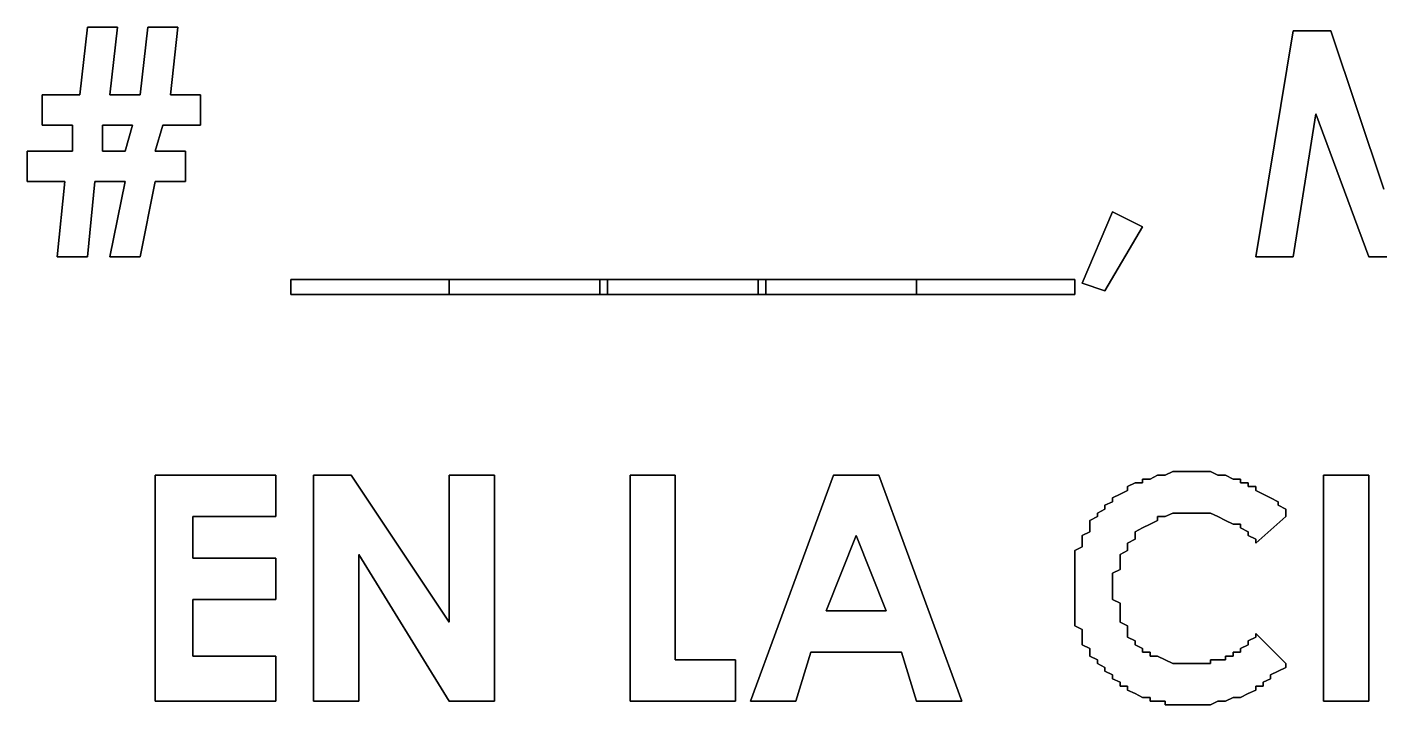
# Model space of a CAD drawing. Header units: metres. Extents: x 2.9 to 42.8, y 1.7 to 28.7.
# Drawn here: x 39.793 to 40.427, y 4.099 to 4.417 of the extents above; entities that cross this region are included whole.
import ezdxf

# ---------------------------------------------------------------- set-up
doc = ezdxf.new("R2010")
doc.units = ezdxf.units.M
doc.layers.add('NEGRO', color=7, linetype='Continuous')

msp = doc.modelspace()

# ---------------------------------------------------------------- linework, layer by layer
at = {"layer": 'NEGRO', "lineweight": -3}
for points in [[(39.8216, 4.4168), (39.818, 4.385), (39.8216, 4.4168)], [(39.8357, 4.4168), (39.8216, 4.4168), (39.8357, 4.4168)], [(39.8321, 4.385), (39.8357, 4.4168), (39.8321, 4.385)], [(39.8498, 4.4168), (39.8462, 4.385), (39.8498, 4.4168)], [(39.8639, 4.4168), (39.8498, 4.4168), (39.8639, 4.4168)], [(39.8604, 4.385), (39.8639, 4.4168), (39.8604, 4.385)], [(40.386, 4.415), (40.3684, 4.3092), (40.386, 4.415)], [(40.4036, 4.415), (40.386, 4.415), (40.4036, 4.415)], [(40.4283, 4.3409), (40.4036, 4.415), (40.4283, 4.3409)], [(39.818, 4.385), (39.8004, 4.385), (39.818, 4.385)], [(39.8004, 4.385), (39.8004, 4.3709), (39.8004, 4.385)], [(39.8462, 4.385), (39.8321, 4.385), (39.8462, 4.385)], [(39.8745, 4.385), (39.8604, 4.385), (39.8745, 4.385)], [(39.8745, 4.3709), (39.8745, 4.385), (39.8745, 4.3709)], [(40.386, 4.3092), (40.3966, 4.3762), (40.386, 4.3092)], [(40.3966, 4.3762), (40.4213, 4.3092), (40.3966, 4.3762)], [(39.8004, 4.3709), (39.8145, 4.3709), (39.8004, 4.3709)], [(39.8145, 4.3709), (39.8145, 4.3586), (39.8145, 4.3709)], [(39.8286, 4.3586), (39.8286, 4.3709), (39.8286, 4.3586)], [(39.8286, 4.3709), (39.8427, 4.3709), (39.8286, 4.3709)], [(39.8427, 4.3709), (39.8392, 4.3586), (39.8427, 4.3709)], [(39.8533, 4.3586), (39.8568, 4.3709), (39.8533, 4.3586)], [(39.8568, 4.3709), (39.8745, 4.3709), (39.8568, 4.3709)], [(39.8145, 4.3586), (39.7933, 4.3586), (39.8145, 4.3586)], [(39.7933, 4.3586), (39.7933, 4.3445), (39.7933, 4.3586)], [(39.8392, 4.3586), (39.8286, 4.3586), (39.8392, 4.3586)], [(39.8674, 4.3586), (39.8533, 4.3586), (39.8674, 4.3586)], [(39.8674, 4.3445), (39.8674, 4.3586), (39.8674, 4.3445)], [(39.7933, 4.3445), (39.811, 4.3445), (39.7933, 4.3445)], [(39.811, 4.3445), (39.8074, 4.3092), (39.811, 4.3445)], [(39.8216, 4.3092), (39.8251, 4.3445), (39.8216, 4.3092)], [(39.8251, 4.3445), (39.8392, 4.3445), (39.8251, 4.3445)], [(39.8392, 4.3445), (39.8321, 4.3092), (39.8392, 4.3445)], [(39.8462, 4.3092), (39.8533, 4.3445), (39.8462, 4.3092)], [(39.8533, 4.3445), (39.8674, 4.3445), (39.8533, 4.3445)], [(40.3013, 4.3303), (40.2872, 4.2968), (40.3013, 4.3303)], [(40.3154, 4.3233), (40.3013, 4.3303), (40.3154, 4.3233)], [(40.2978, 4.2933), (40.3154, 4.3233), (40.2978, 4.2933)], [(39.8074, 4.3092), (39.8216, 4.3092), (39.8074, 4.3092)], [(39.8321, 4.3092), (39.8462, 4.3092), (39.8321, 4.3092)], [(40.3684, 4.3092), (40.386, 4.3092), (40.3684, 4.3092)], [(40.4213, 4.3092), (40.4389, 4.3092), (40.4213, 4.3092)], [(39.9168, 4.2986), (39.9168, 4.2915), (39.9168, 4.2986)], [(39.9909, 4.2986), (39.9168, 4.2986), (39.9909, 4.2986)], [(39.9909, 4.2986), (39.9909, 4.2915), (39.9909, 4.2986)], [(40.065, 4.2986), (39.9909, 4.2986), (40.065, 4.2986)], [(39.9909, 4.2915), (39.9909, 4.2986), (39.9909, 4.2915)], [(40.0614, 4.2986), (40.0614, 4.2915), (40.0614, 4.2986)], [(40.1391, 4.2986), (40.0614, 4.2986), (40.1391, 4.2986)], [(40.065, 4.2915), (40.065, 4.2986), (40.065, 4.2915)], [(40.1355, 4.2986), (40.1355, 4.2915), (40.1355, 4.2986)], [(40.2096, 4.2986), (40.1355, 4.2986), (40.2096, 4.2986)], [(40.1391, 4.2915), (40.1391, 4.2986), (40.1391, 4.2915)], [(40.2096, 4.2986), (40.2096, 4.2915), (40.2096, 4.2986)], [(40.2837, 4.2986), (40.2096, 4.2986), (40.2837, 4.2986)], [(40.2096, 4.2915), (40.2096, 4.2986), (40.2096, 4.2915)], [(40.2837, 4.2915), (40.2837, 4.2986), (40.2837, 4.2915)], [(40.2872, 4.2968), (40.2978, 4.2933), (40.2872, 4.2968)], [(39.9168, 4.2915), (39.9909, 4.2915), (39.9168, 4.2915)], [(39.9909, 4.2915), (40.065, 4.2915), (39.9909, 4.2915)], [(40.0614, 4.2915), (40.1391, 4.2915), (40.0614, 4.2915)], [(40.1355, 4.2915), (40.2096, 4.2915), (40.1355, 4.2915)], [(40.2096, 4.2915), (40.2837, 4.2915), (40.2096, 4.2915)], [(39.8533, 4.2069), (39.8533, 4.101), (39.8533, 4.2069)], [(39.9098, 4.2069), (39.8533, 4.2069), (39.9098, 4.2069)], [(39.9098, 4.1875), (39.9098, 4.2069), (39.9098, 4.1875)], [(39.9274, 4.2069), (39.9274, 4.101), (39.9274, 4.2069)], [(39.945, 4.2069), (39.9274, 4.2069), (39.945, 4.2069)], [(39.9909, 4.1381), (39.945, 4.2069), (39.9909, 4.1381)], [(40.0121, 4.2069), (39.9909, 4.2069), (40.0121, 4.2069)], [(39.9909, 4.2069), (39.9909, 4.1381), (39.9909, 4.2069)], [(40.0121, 4.101), (40.0121, 4.2069), (40.0121, 4.101)], [(40.0756, 4.2069), (40.0756, 4.101), (40.0756, 4.2069)], [(40.0967, 4.2069), (40.0756, 4.2069), (40.0967, 4.2069)], [(40.0967, 4.1204), (40.0967, 4.2069), (40.0967, 4.1204)], [(40.1708, 4.2069), (40.132, 4.101), (40.1708, 4.2069)], [(40.192, 4.2069), (40.1708, 4.2069), (40.192, 4.2069)], [(40.2308, 4.101), (40.192, 4.2069), (40.2308, 4.101)], [(40.319, 4.2051), (40.3154, 4.2051), (40.319, 4.2051)], [(40.3154, 4.2051), (40.3154, 4.2033), (40.3154, 4.2051)], [(40.3225, 4.2069), (40.319, 4.2051), (40.3225, 4.2069)], [(40.326, 4.2069), (40.3225, 4.2069), (40.326, 4.2069)], [(40.3296, 4.2086), (40.326, 4.2069), (40.3296, 4.2086)], [(40.3331, 4.2086), (40.3296, 4.2086), (40.3331, 4.2086)], [(40.3366, 4.2086), (40.3331, 4.2086), (40.3366, 4.2086)], [(40.3401, 4.2086), (40.3366, 4.2086), (40.3401, 4.2086)], [(40.3437, 4.2086), (40.3401, 4.2086), (40.3437, 4.2086)], [(40.3472, 4.2086), (40.3437, 4.2086), (40.3472, 4.2086)], [(40.3507, 4.2069), (40.3472, 4.2086), (40.3507, 4.2069)], [(40.3543, 4.2069), (40.3507, 4.2069), (40.3543, 4.2069)], [(40.3578, 4.2051), (40.3543, 4.2069), (40.3578, 4.2051)], [(40.3613, 4.2051), (40.3578, 4.2051), (40.3613, 4.2051)], [(40.3613, 4.2033), (40.3613, 4.2051), (40.3613, 4.2033)], [(40.4001, 4.2069), (40.4001, 4.101), (40.4001, 4.2069)], [(40.4213, 4.2069), (40.4001, 4.2069), (40.4213, 4.2069)], [(40.4213, 4.101), (40.4213, 4.2069), (40.4213, 4.101)], [(40.3084, 4.1998), (40.3049, 4.1981), (40.3084, 4.1998)], [(40.3119, 4.2033), (40.3084, 4.2016), (40.3119, 4.2033)], [(40.3084, 4.2016), (40.3084, 4.1998), (40.3084, 4.2016)], [(40.3154, 4.2033), (40.3119, 4.2033), (40.3154, 4.2033)], [(40.3648, 4.2033), (40.3613, 4.2033), (40.3648, 4.2033)], [(40.3648, 4.2016), (40.3648, 4.2033), (40.3648, 4.2016)], [(40.3684, 4.2016), (40.3648, 4.2016), (40.3684, 4.2016)], [(40.3684, 4.1998), (40.3684, 4.2016), (40.3684, 4.1998)], [(40.3719, 4.1981), (40.3684, 4.1998), (40.3719, 4.1981)], [(40.3013, 4.1945), (40.2978, 4.1928), (40.3013, 4.1945)], [(40.2978, 4.1928), (40.2978, 4.191), (40.2978, 4.1928)], [(40.3049, 4.1981), (40.3013, 4.1963), (40.3049, 4.1981)], [(40.3013, 4.1963), (40.3013, 4.1945), (40.3013, 4.1963)], [(40.3754, 4.1963), (40.3719, 4.1981), (40.3754, 4.1963)], [(40.3789, 4.1945), (40.3754, 4.1963), (40.3789, 4.1945)], [(40.3789, 4.1928), (40.3789, 4.1945), (40.3789, 4.1928)], [(40.3825, 4.191), (40.3789, 4.1928), (40.3825, 4.191)], [(39.8709, 4.1681), (39.8709, 4.1875), (39.8709, 4.1681)], [(39.8709, 4.1875), (39.9098, 4.1875), (39.8709, 4.1875)], [(40.2943, 4.1875), (40.2907, 4.1857), (40.2943, 4.1875)], [(40.2978, 4.191), (40.2943, 4.1892), (40.2978, 4.191)], [(40.2943, 4.1892), (40.2943, 4.1875), (40.2943, 4.1892)], [(40.3225, 4.1857), (40.3225, 4.1875), (40.3225, 4.1857)], [(40.3225, 4.1875), (40.326, 4.1875), (40.3225, 4.1875)], [(40.326, 4.1875), (40.3296, 4.1892), (40.326, 4.1875)], [(40.3296, 4.1892), (40.3331, 4.1892), (40.3296, 4.1892)], [(40.3331, 4.1892), (40.3366, 4.1892), (40.3331, 4.1892)], [(40.3366, 4.1892), (40.3401, 4.1892), (40.3366, 4.1892)], [(40.3401, 4.1892), (40.3437, 4.1892), (40.3401, 4.1892)], [(40.3437, 4.1892), (40.3472, 4.1892), (40.3437, 4.1892)], [(40.3472, 4.1892), (40.3507, 4.1875), (40.3472, 4.1892)], [(40.3507, 4.1875), (40.3543, 4.1857), (40.3507, 4.1875)], [(40.3684, 4.1751), (40.3825, 4.1875), (40.3684, 4.1751)], [(40.3825, 4.1892), (40.3825, 4.191), (40.3825, 4.1892)], [(40.3825, 4.1875), (40.3825, 4.1892), (40.3825, 4.1875)], [(40.2907, 4.1804), (40.2872, 4.1787), (40.2907, 4.1804)], [(40.2907, 4.1857), (40.2907, 4.1839), (40.2907, 4.1857)], [(40.2907, 4.1839), (40.2907, 4.1822), (40.2907, 4.1839)], [(40.2907, 4.1822), (40.2907, 4.1804), (40.2907, 4.1822)], [(40.3119, 4.1804), (40.3154, 4.1822), (40.3119, 4.1804)], [(40.3119, 4.1787), (40.3119, 4.1804), (40.3119, 4.1787)], [(40.3154, 4.1822), (40.319, 4.1839), (40.3154, 4.1822)], [(40.319, 4.1839), (40.3225, 4.1857), (40.319, 4.1839)], [(40.3543, 4.1857), (40.3578, 4.1839), (40.3543, 4.1857)], [(40.3578, 4.1839), (40.3613, 4.1839), (40.3578, 4.1839)], [(40.3613, 4.1839), (40.3613, 4.1822), (40.3613, 4.1839)], [(40.3613, 4.1822), (40.3648, 4.1804), (40.3613, 4.1822)], [(40.3648, 4.1804), (40.3648, 4.1787), (40.3648, 4.1804)], [(40.1673, 4.1434), (40.1814, 4.1787), (40.1673, 4.1434)], [(40.1814, 4.1787), (40.1955, 4.1434), (40.1814, 4.1787)], [(40.2872, 4.1734), (40.2837, 4.1716), (40.2872, 4.1734)], [(40.2872, 4.1787), (40.2872, 4.1769), (40.2872, 4.1787)], [(40.2872, 4.1769), (40.2872, 4.1734), (40.2872, 4.1769)], [(40.3084, 4.1751), (40.3119, 4.1769), (40.3084, 4.1751)], [(40.3084, 4.1734), (40.3084, 4.1751), (40.3084, 4.1734)], [(40.3084, 4.1716), (40.3084, 4.1734), (40.3084, 4.1716)], [(40.3119, 4.1769), (40.3119, 4.1787), (40.3119, 4.1769)], [(40.3648, 4.1787), (40.3684, 4.1769), (40.3648, 4.1787)], [(40.3684, 4.1769), (40.3684, 4.1751), (40.3684, 4.1769)], [(39.9098, 4.1681), (39.8709, 4.1681), (39.9098, 4.1681)], [(39.9098, 4.1487), (39.9098, 4.1681), (39.9098, 4.1487)], [(39.9486, 4.101), (39.9486, 4.1698), (39.9486, 4.101)], [(39.9486, 4.1698), (39.9909, 4.101), (39.9486, 4.1698)], [(40.2837, 4.1716), (40.2837, 4.1698), (40.2837, 4.1716)], [(40.2837, 4.1698), (40.2837, 4.1663), (40.2837, 4.1698)], [(40.3049, 4.1698), (40.3084, 4.1716), (40.3049, 4.1698)], [(40.3049, 4.1681), (40.3049, 4.1698), (40.3049, 4.1681)], [(40.3049, 4.1645), (40.3049, 4.1681), (40.3049, 4.1645)], [(40.2837, 4.1663), (40.2837, 4.1645), (40.2837, 4.1663)], [(40.2837, 4.1645), (40.2837, 4.1628), (40.2837, 4.1645)], [(40.2837, 4.1628), (40.2837, 4.1593), (40.2837, 4.1628)], [(40.3013, 4.161), (40.3049, 4.1628), (40.3013, 4.161)], [(40.3013, 4.1575), (40.3013, 4.161), (40.3013, 4.1575)], [(40.3049, 4.1628), (40.3049, 4.1645), (40.3049, 4.1628)], [(40.2837, 4.1593), (40.2837, 4.1575), (40.2837, 4.1593)], [(40.2837, 4.1575), (40.2837, 4.154), (40.2837, 4.1575)], [(40.3013, 4.1557), (40.3013, 4.1575), (40.3013, 4.1557)], [(40.3013, 4.154), (40.3013, 4.1557), (40.3013, 4.154)], [(39.8709, 4.1222), (39.8709, 4.1487), (39.8709, 4.1222)], [(39.8709, 4.1487), (39.9098, 4.1487), (39.8709, 4.1487)], [(40.2837, 4.154), (40.2837, 4.1522), (40.2837, 4.154)], [(40.2837, 4.1522), (40.2837, 4.1504), (40.2837, 4.1522)], [(40.2837, 4.1504), (40.2837, 4.1469), (40.2837, 4.1504)], [(40.3013, 4.1522), (40.3013, 4.154), (40.3013, 4.1522)], [(40.3013, 4.1487), (40.3013, 4.1522), (40.3013, 4.1487)], [(40.3049, 4.1469), (40.3013, 4.1487), (40.3049, 4.1469)], [(40.1955, 4.1434), (40.1673, 4.1434), (40.1955, 4.1434)], [(40.2837, 4.1469), (40.2837, 4.1451), (40.2837, 4.1469)], [(40.2837, 4.1451), (40.2837, 4.1416), (40.2837, 4.1451)], [(40.2837, 4.1416), (40.2837, 4.1398), (40.2837, 4.1416)], [(40.3049, 4.1434), (40.3049, 4.1469), (40.3049, 4.1434)], [(40.3049, 4.1416), (40.3049, 4.1434), (40.3049, 4.1416)], [(40.3049, 4.1398), (40.3049, 4.1416), (40.3049, 4.1398)], [(40.2837, 4.1398), (40.2837, 4.1363), (40.2837, 4.1398)], [(40.2837, 4.1363), (40.2872, 4.1346), (40.2837, 4.1363)], [(40.3049, 4.1381), (40.3049, 4.1398), (40.3049, 4.1381)], [(40.3084, 4.1363), (40.3049, 4.1381), (40.3084, 4.1363)], [(40.3084, 4.1328), (40.3084, 4.1363), (40.3084, 4.1328)], [(40.2872, 4.1346), (40.2872, 4.1328), (40.2872, 4.1346)], [(40.2872, 4.1328), (40.2872, 4.131), (40.2872, 4.1328)], [(40.2872, 4.131), (40.2872, 4.1275), (40.2872, 4.131)], [(40.3084, 4.131), (40.3084, 4.1328), (40.3084, 4.131)], [(40.3119, 4.1293), (40.3084, 4.131), (40.3119, 4.1293)], [(40.3119, 4.1275), (40.3119, 4.1293), (40.3119, 4.1275)], [(40.3684, 4.131), (40.3648, 4.1293), (40.3684, 4.131)], [(40.3648, 4.1293), (40.3648, 4.1275), (40.3648, 4.1293)], [(40.3825, 4.1187), (40.3684, 4.1328), (40.3825, 4.1187)], [(40.3684, 4.1328), (40.3684, 4.131), (40.3684, 4.1328)], [(40.1532, 4.101), (40.1602, 4.124), (40.1532, 4.101)], [(40.1602, 4.124), (40.2026, 4.124), (40.1602, 4.124)], [(40.2026, 4.124), (40.2096, 4.101), (40.2026, 4.124)], [(40.2872, 4.1275), (40.2907, 4.1257), (40.2872, 4.1275)], [(40.2907, 4.1257), (40.2907, 4.124), (40.2907, 4.1257)], [(40.2907, 4.124), (40.2907, 4.1222), (40.2907, 4.124)], [(40.3154, 4.1257), (40.3119, 4.1275), (40.3154, 4.1257)], [(40.3154, 4.124), (40.3154, 4.1257), (40.3154, 4.124)], [(40.319, 4.124), (40.3154, 4.124), (40.319, 4.124)], [(40.319, 4.1222), (40.319, 4.124), (40.319, 4.1222)], [(40.3613, 4.124), (40.3578, 4.124), (40.3613, 4.124)], [(40.3578, 4.124), (40.3578, 4.1222), (40.3578, 4.124)], [(40.3648, 4.1275), (40.3613, 4.1257), (40.3648, 4.1275)], [(40.3613, 4.1257), (40.3613, 4.124), (40.3613, 4.1257)], [(39.9098, 4.1222), (39.8709, 4.1222), (39.9098, 4.1222)], [(39.9098, 4.101), (39.9098, 4.1222), (39.9098, 4.101)], [(40.1249, 4.1204), (40.0967, 4.1204), (40.1249, 4.1204)], [(40.1249, 4.101), (40.1249, 4.1204), (40.1249, 4.101)], [(40.2907, 4.1222), (40.2943, 4.1204), (40.2907, 4.1222)], [(40.2943, 4.1204), (40.2943, 4.1187), (40.2943, 4.1204)], [(40.2943, 4.1187), (40.2978, 4.1169), (40.2943, 4.1187)], [(40.2978, 4.1169), (40.2978, 4.1152), (40.2978, 4.1169)], [(40.3225, 4.1222), (40.319, 4.1222), (40.3225, 4.1222)], [(40.326, 4.1204), (40.3225, 4.1222), (40.326, 4.1204)], [(40.3296, 4.1187), (40.326, 4.1204), (40.3296, 4.1187)], [(40.3331, 4.1187), (40.3296, 4.1187), (40.3331, 4.1187)], [(40.3366, 4.1187), (40.3331, 4.1187), (40.3366, 4.1187)], [(40.3401, 4.1187), (40.3366, 4.1187), (40.3401, 4.1187)], [(40.3437, 4.1187), (40.3401, 4.1187), (40.3437, 4.1187)], [(40.3472, 4.1187), (40.3437, 4.1187), (40.3472, 4.1187)], [(40.3507, 4.1204), (40.3472, 4.1204), (40.3507, 4.1204)], [(40.3472, 4.1204), (40.3472, 4.1187), (40.3472, 4.1204)], [(40.3543, 4.1204), (40.3507, 4.1204), (40.3543, 4.1204)], [(40.3578, 4.1222), (40.3543, 4.1222), (40.3578, 4.1222)], [(40.3543, 4.1222), (40.3543, 4.1204), (40.3543, 4.1222)], [(40.3789, 4.1152), (40.3825, 4.1169), (40.3789, 4.1152)], [(40.3825, 4.1169), (40.3825, 4.1187), (40.3825, 4.1169)], [(40.2978, 4.1152), (40.3013, 4.1134), (40.2978, 4.1152)], [(40.3013, 4.1134), (40.3013, 4.1116), (40.3013, 4.1134)], [(40.3013, 4.1116), (40.3049, 4.1099), (40.3013, 4.1116)], [(40.3049, 4.1099), (40.3049, 4.1081), (40.3049, 4.1099)], [(40.3719, 4.1099), (40.3754, 4.1116), (40.3719, 4.1099)], [(40.3719, 4.1081), (40.3719, 4.1099), (40.3719, 4.1081)], [(40.3754, 4.1134), (40.3789, 4.1152), (40.3754, 4.1134)], [(40.3754, 4.1116), (40.3754, 4.1134), (40.3754, 4.1116)], [(40.3049, 4.1081), (40.3084, 4.1081), (40.3049, 4.1081)], [(40.3084, 4.1081), (40.3084, 4.1063), (40.3084, 4.1081)], [(40.3084, 4.1063), (40.3119, 4.1046), (40.3084, 4.1063)], [(40.3119, 4.1046), (40.3154, 4.1028), (40.3119, 4.1046)], [(40.3613, 4.1028), (40.3648, 4.1046), (40.3613, 4.1028)], [(40.3648, 4.1046), (40.3684, 4.1063), (40.3648, 4.1046)], [(40.3684, 4.1063), (40.3684, 4.1081), (40.3684, 4.1063)], [(40.3684, 4.1081), (40.3719, 4.1081), (40.3684, 4.1081)], [(39.8533, 4.101), (39.9098, 4.101), (39.8533, 4.101)], [(39.9274, 4.101), (39.9486, 4.101), (39.9274, 4.101)], [(39.9909, 4.101), (40.0121, 4.101), (39.9909, 4.101)], [(40.0756, 4.101), (40.1249, 4.101), (40.0756, 4.101)], [(40.132, 4.101), (40.1532, 4.101), (40.132, 4.101)], [(40.2096, 4.101), (40.2308, 4.101), (40.2096, 4.101)], [(40.3154, 4.1028), (40.319, 4.1028), (40.3154, 4.1028)], [(40.319, 4.1028), (40.319, 4.101), (40.319, 4.1028)], [(40.319, 4.101), (40.3225, 4.101), (40.319, 4.101)], [(40.3225, 4.101), (40.326, 4.101), (40.3225, 4.101)], [(40.326, 4.101), (40.326, 4.0993), (40.326, 4.101)], [(40.326, 4.0993), (40.3296, 4.0993), (40.326, 4.0993)], [(40.3296, 4.0993), (40.3331, 4.0993), (40.3296, 4.0993)], [(40.3331, 4.0993), (40.3366, 4.0993), (40.3331, 4.0993)], [(40.3366, 4.0993), (40.3401, 4.0993), (40.3366, 4.0993)], [(40.3401, 4.0993), (40.3437, 4.0993), (40.3401, 4.0993)], [(40.3437, 4.0993), (40.3472, 4.0993), (40.3437, 4.0993)], [(40.3472, 4.0993), (40.3507, 4.101), (40.3472, 4.0993)], [(40.3507, 4.101), (40.3543, 4.101), (40.3507, 4.101)], [(40.3543, 4.101), (40.3578, 4.1028), (40.3543, 4.101)], [(40.3578, 4.1028), (40.3613, 4.1028), (40.3578, 4.1028)], [(40.4001, 4.101), (40.4213, 4.101), (40.4001, 4.101)]]:
    msp.add_lwpolyline(points, dxfattribs=at)

doc.saveas('drawing.dxf')
